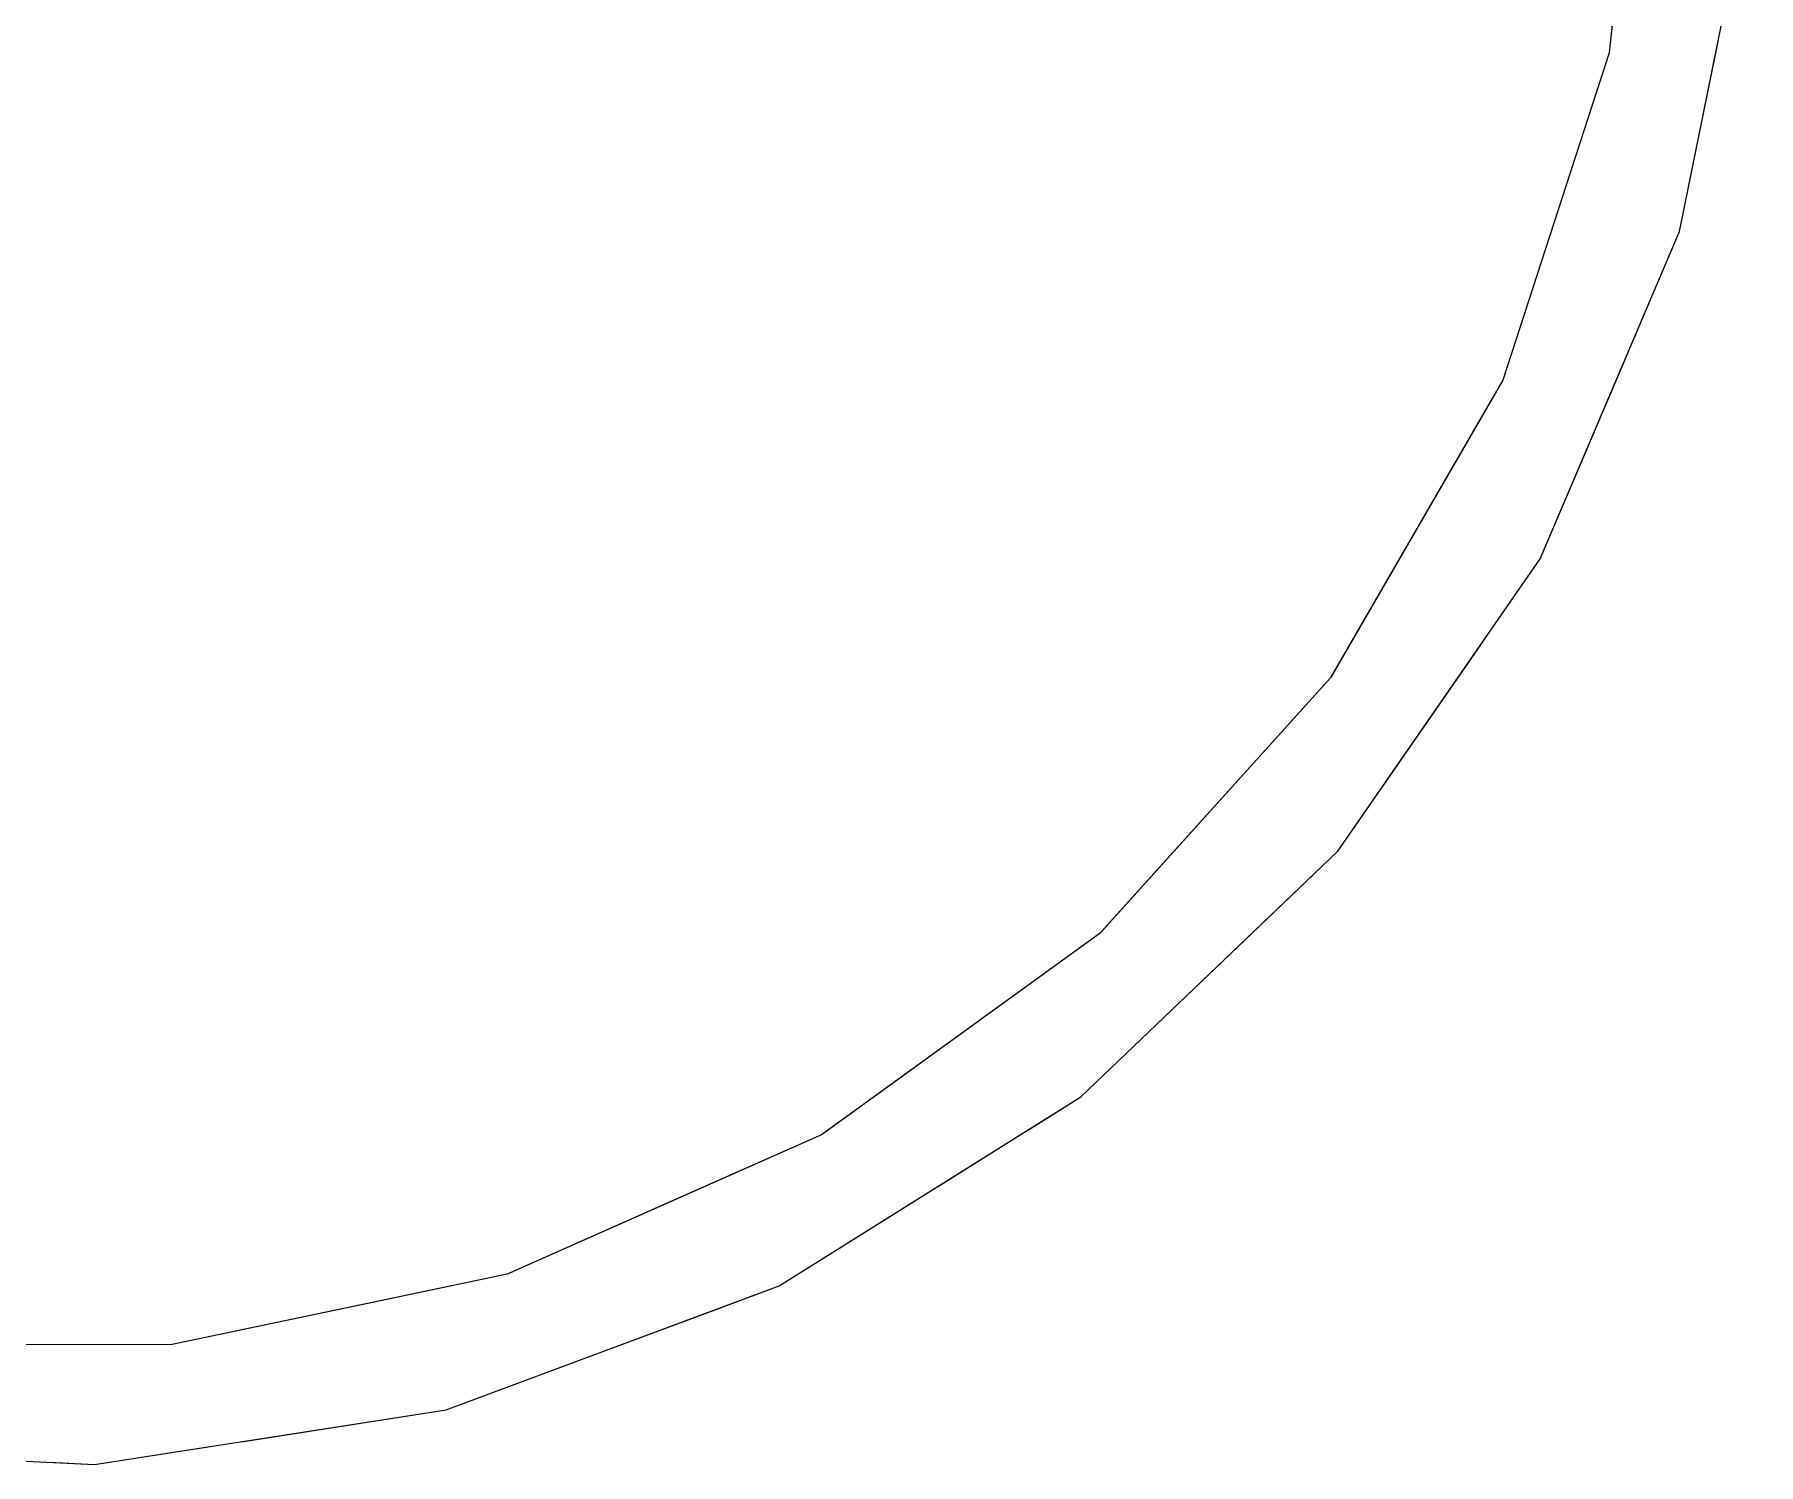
# Model space of a CAD drawing. Header units: millimetres. Extents: x 35540 to 832230, y -10956 to 416550.
# Drawn here: x 87615.9 to 87920.3, y 28314.9 to 28567.4 of the extents above; entities that cross this region are included whole.
import ezdxf

# ---------------------------------------------------------------- set-up
doc = ezdxf.new("R2010")
doc.units = ezdxf.units.MM
doc.layers.add('Q-CASE', color=31, linetype='Continuous', lineweight=5)

# ---------------------------------------------------------------- blocks, each defined once
blk = doc.blocks.new('DLN_Cat Ladder - 750x750x4500 _WDD_-9656512-G_F U_F_A_')
at = {"layer": 'Q-CASE'}
for p, q in [((334.7, -802), (328.35, -862.29)), ((334.7, -802), (328.35, -862.29)), ((334.7, -802), (328.35, -862.29)), ((334.7, -802), (328.35, -862.29)), ((334.7, -802), (328.35, -862.29)), ((334.7, -802), (328.35, -862.29)), ((334.7, -802), (328.35, -862.29)), ((334.7, -802), (328.35, -862.29)), ((334.7, -802), (328.35, -862.29)), ((343.87, -878.55), (347.61, -860.07)), ((343.87, -878.55), (347.61, -860.07)), ((343.87, -878.55), (347.61, -860.07)), ((343.87, -878.55), (347.61, -860.07)), ((343.87, -878.55), (347.61, -860.07)), ((343.87, -878.55), (347.61, -860.07)), ((343.87, -878.55), (347.61, -860.07)), ((343.87, -878.55), (347.61, -860.07)), ((343.87, -878.55), (347.61, -860.07)), ((328.34, -862.39), (309.61, -919.95)), ((328.34, -862.39), (309.61, -919.95)), ((328.34, -862.39), (309.61, -919.95)), ((328.34, -862.39), (309.61, -919.95)), ((328.34, -862.39), (309.61, -919.95)), ((328.34, -862.39), (309.61, -919.95)), ((328.34, -862.39), (309.61, -919.95)), ((328.34, -862.39), (309.61, -919.95)), ((328.34, -862.39), (309.61, -919.95)), ((332.79, -912.64), (335.36, -906.6)), ((332.79, -912.64), (335.36, -906.6)), ((332.79, -912.64), (335.36, -906.6)), ((332.79, -912.64), (335.36, -906.6)), ((332.79, -912.64), (335.36, -906.6)), ((332.79, -912.64), (335.36, -906.6)), ((332.79, -912.64), (335.36, -906.6)), ((332.79, -912.64), (335.36, -906.6)), ((332.79, -912.64), (335.36, -906.6)), ((327.61, -924.81), (331.61, -915.4)), ((327.61, -924.81), (331.61, -915.4)), ((327.61, -924.81), (331.61, -915.4)), ((327.61, -924.81), (331.61, -915.4)), ((327.61, -924.81), (331.61, -915.4)), ((327.61, -924.81), (331.61, -915.4)), ((327.61, -924.81), (331.61, -915.4)), ((327.61, -924.81), (331.61, -915.4)), ((327.61, -924.81), (331.61, -915.4)), ((309.55, -920.13), (306.84, -924.81)), ((309.55, -920.13), (306.84, -924.81)), ((309.55, -920.13), (306.84, -924.81)), ((309.55, -920.13), (306.84, -924.81)), ((309.55, -920.13), (306.84, -924.81)), ((309.55, -920.13), (306.84, -924.81)), ((309.55, -920.13), (306.84, -924.81)), ((309.55, -920.13), (306.84, -924.81)), ((309.55, -920.13), (306.84, -924.81)), ((306.84, -924.81), (279.28, -972.46)), ((306.84, -924.81), (279.28, -972.46)), ((306.84, -924.81), (279.28, -972.46)), ((306.84, -924.81), (279.28, -972.46)), ((306.84, -924.81), (279.28, -972.46)), ((306.84, -924.81), (279.28, -972.46)), ((306.84, -924.81), (279.28, -972.46)), ((306.84, -924.81), (279.28, -972.46)), ((306.84, -924.81), (279.28, -972.46)), ((322.67, -936.4), (326.72, -926.89)), ((322.67, -936.4), (326.72, -926.89)), ((322.67, -936.4), (326.72, -926.89)), ((322.67, -936.4), (326.72, -926.89)), ((322.67, -936.4), (326.72, -926.89)), ((322.67, -936.4), (326.72, -926.89)), ((322.67, -936.4), (326.72, -926.89)), ((322.67, -936.4), (326.72, -926.89)), ((322.67, -936.4), (326.72, -926.89)), ((295.19, -981.99), (305.67, -966.86)), ((295.19, -981.99), (305.67, -966.86)), ((295.19, -981.99), (305.67, -966.86)), ((295.19, -981.99), (305.67, -966.86)), ((295.19, -981.99), (305.67, -966.86)), ((295.19, -981.99), (305.67, -966.86)), ((295.19, -981.99), (305.67, -966.86)), ((295.19, -981.99), (305.67, -966.86)), ((295.19, -981.99), (305.67, -966.86)), ((279.14, -972.7), (238.69, -1017.51)), ((279.14, -972.7), (238.69, -1017.51)), ((279.14, -972.7), (238.69, -1017.51)), ((279.14, -972.7), (238.69, -1017.51)), ((279.14, -972.7), (238.69, -1017.51)), ((279.14, -972.7), (238.69, -1017.51)), ((279.14, -972.7), (238.69, -1017.51)), ((279.14, -972.7), (238.69, -1017.51)), ((279.14, -972.7), (238.69, -1017.51)), ((248.36, -1033.96), (269.28, -1013.97)), ((248.36, -1033.96), (269.28, -1013.97)), ((248.36, -1033.96), (269.28, -1013.97)), ((248.36, -1033.96), (269.28, -1013.97)), ((248.36, -1033.96), (269.28, -1013.97)), ((248.36, -1033.96), (269.28, -1013.97)), ((248.36, -1033.96), (269.28, -1013.97)), ((248.36, -1033.96), (269.28, -1013.97)), ((248.36, -1033.96), (269.28, -1013.97)), ((238.45, -1017.78), (189.47, -1053.25)), ((238.45, -1017.78), (189.47, -1053.25)), ((238.45, -1017.78), (189.47, -1053.25)), ((238.45, -1017.78), (189.47, -1053.25)), ((238.45, -1017.78), (189.47, -1053.25)), ((238.45, -1017.78), (189.47, -1053.25)), ((238.45, -1017.78), (189.47, -1053.25)), ((238.45, -1017.78), (189.47, -1053.25)), ((238.45, -1017.78), (189.47, -1053.25)), ((187.28, -1054.28), (164.28, -1064.46)), ((187.28, -1054.28), (164.28, -1064.46)), ((187.28, -1054.28), (164.28, -1064.46)), ((187.28, -1054.28), (164.28, -1064.46)), ((187.28, -1054.28), (164.28, -1064.46)), ((187.28, -1054.28), (164.28, -1064.46)), ((187.28, -1054.28), (164.28, -1064.46)), ((187.28, -1054.28), (164.28, -1064.46)), ((187.28, -1054.28), (164.28, -1064.46)), ((189.27, -1053.39), (187.28, -1054.28)), ((189.27, -1053.39), (187.28, -1054.28)), ((189.27, -1053.39), (187.28, -1054.28)), ((189.27, -1053.39), (187.28, -1054.28)), ((189.27, -1053.39), (187.28, -1054.28)), ((189.27, -1053.39), (187.28, -1054.28)), ((189.27, -1053.39), (187.28, -1054.28)), ((189.27, -1053.39), (187.28, -1054.28)), ((189.27, -1053.39), (187.28, -1054.28)), ((209.73, -1062.54), (221.97, -1054.87)), ((209.73, -1062.54), (221.97, -1054.87)), ((209.73, -1062.54), (221.97, -1054.87)), ((209.73, -1062.54), (221.97, -1054.87)), ((209.73, -1062.54), (221.97, -1054.87)), ((209.73, -1062.54), (221.97, -1054.87)), ((209.73, -1062.54), (221.97, -1054.87)), ((209.73, -1062.54), (221.97, -1054.87)), ((209.73, -1062.54), (221.97, -1054.87)), ((164.28, -1064.46), (133.75, -1077.99)), ((164.28, -1064.46), (133.75, -1077.99)), ((164.28, -1064.46), (133.75, -1077.99)), ((164.28, -1064.46), (133.75, -1077.99)), ((164.28, -1064.46), (133.75, -1077.99)), ((164.28, -1064.46), (133.75, -1077.99)), ((164.28, -1064.46), (133.75, -1077.99)), ((164.28, -1064.46), (133.75, -1077.99)), ((164.28, -1064.46), (133.75, -1077.99)), ((133.75, -1077.99), (106.64, -1083.69)), ((133.75, -1077.99), (106.64, -1083.69)), ((133.75, -1077.99), (106.64, -1083.69)), ((133.75, -1077.99), (106.64, -1083.69)), ((133.75, -1077.99), (106.64, -1083.69)), ((133.75, -1077.99), (106.64, -1083.69)), ((133.75, -1077.99), (106.64, -1083.69)), ((133.75, -1077.99), (106.64, -1083.69)), ((133.75, -1077.99), (106.64, -1083.69)), ((106.64, -1083.69), (74.33, -1090.48)), ((106.64, -1083.69), (74.33, -1090.48)), ((106.64, -1083.69), (74.33, -1090.48)), ((106.64, -1083.69), (74.33, -1090.48)), ((106.64, -1083.69), (74.33, -1090.48)), ((106.64, -1083.69), (74.33, -1090.48)), ((106.64, -1083.69), (74.33, -1090.48)), ((106.64, -1083.69), (74.33, -1090.48)), ((106.64, -1083.69), (74.33, -1090.48)), ((151.81, -1091.21), (169.87, -1084.48)), ((151.81, -1091.21), (169.87, -1084.48)), ((151.81, -1091.21), (169.87, -1084.48)), ((151.81, -1091.21), (169.87, -1084.48)), ((151.81, -1091.21), (169.87, -1084.48)), ((151.81, -1091.21), (169.87, -1084.48)), ((151.81, -1091.21), (169.87, -1084.48)), ((151.81, -1091.21), (169.87, -1084.48)), ((151.81, -1091.21), (169.87, -1084.48)), ((74.33, -1090.48), (46.35, -1090.41)), ((74.33, -1090.48), (46.35, -1090.41)), ((74.33, -1090.48), (46.35, -1090.41)), ((74.33, -1090.48), (46.35, -1090.41)), ((74.33, -1090.48), (46.35, -1090.41)), ((74.33, -1090.48), (46.35, -1090.41)), ((74.33, -1090.48), (46.35, -1090.41)), ((74.33, -1090.48), (46.35, -1090.41)), ((74.33, -1090.48), (46.35, -1090.41)), ((86.86, -1107.55), (111.7, -1103.7)), ((86.86, -1107.55), (111.7, -1103.7)), ((86.86, -1107.55), (111.7, -1103.7)), ((86.86, -1107.55), (111.7, -1103.7)), ((86.86, -1107.55), (111.7, -1103.7)), ((86.86, -1107.55), (111.7, -1103.7)), ((86.86, -1107.55), (111.7, -1103.7)), ((86.86, -1107.55), (111.7, -1103.7)), ((86.86, -1107.55), (111.7, -1103.7))]:
    blk.add_line(p, q, dxfattribs=at)
at = {"layer": 'Q-CASE', "flags": 128}
for points in [[(-265.3, -802), (-258.94, -864.47), (-240.12, -924.37), (-209.62, -979.26), (-168.68, -1026.87), (-118.99, -1065.26), (-62.59, -1092.84), (-1.78, -1108.5), (60.94, -1111.57), (122.99, -1101.95), (181.82, -1080.02), (235.04, -1046.69), (280.44, -1003.31), (316.17, -951.68), (340.76, -893.91), (353.21, -832.36), (354.7, -802)], [(334.7, -802), (328.34, -862.39), (309.55, -920.13), (279.14, -972.7), (238.45, -1017.78), (189.27, -1053.39), (133.75, -1077.99), (74.33, -1090.48), (13.6, -1090.33), (-45.76, -1077.53), (-101.15, -1052.65), (-150.15, -1016.78), (-190.61, -971.5), (-220.75, -918.78), (-239.25, -860.94), (-245.3, -802)], [(335.36, -906.6), (340.76, -893.91), (343.87, -878.55)], [(335.36, -906.6), (340.76, -893.91), (343.87, -878.55)], [(335.36, -906.6), (340.76, -893.91), (343.87, -878.55)], [(335.36, -906.6), (340.76, -893.91), (343.87, -878.55)], [(335.36, -906.6), (340.76, -893.91), (343.87, -878.55)], [(335.36, -906.6), (340.76, -893.91), (343.87, -878.55)], [(335.36, -906.6), (340.76, -893.91), (343.87, -878.55)], [(335.36, -906.6), (340.76, -893.91), (343.87, -878.55)], [(335.36, -906.6), (340.76, -893.91), (343.87, -878.55)], [(308.86, -962.24), (316.17, -951.68), (322.67, -936.4)], [(308.86, -962.24), (316.17, -951.68), (322.67, -936.4)], [(308.86, -962.24), (316.17, -951.68), (322.67, -936.4)], [(308.86, -962.24), (316.17, -951.68), (322.67, -936.4)], [(308.86, -962.24), (316.17, -951.68), (322.67, -936.4)], [(308.86, -962.24), (316.17, -951.68), (322.67, -936.4)], [(308.86, -962.24), (316.17, -951.68), (322.67, -936.4)], [(308.86, -962.24), (316.17, -951.68), (322.67, -936.4)], [(308.86, -962.24), (316.17, -951.68), (322.67, -936.4)], [(269.28, -1013.97), (280.44, -1003.31), (295.19, -981.99)], [(269.28, -1013.97), (280.44, -1003.31), (295.19, -981.99)], [(269.28, -1013.97), (280.44, -1003.31), (295.19, -981.99)], [(269.28, -1013.97), (280.44, -1003.31), (295.19, -981.99)], [(269.28, -1013.97), (280.44, -1003.31), (295.19, -981.99)], [(269.28, -1013.97), (280.44, -1003.31), (295.19, -981.99)], [(269.28, -1013.97), (280.44, -1003.31), (295.19, -981.99)], [(269.28, -1013.97), (280.44, -1003.31), (295.19, -981.99)], [(269.28, -1013.97), (280.44, -1003.31), (295.19, -981.99)], [(225.8, -1052.48), (235.04, -1046.69), (248.36, -1033.96)], [(225.8, -1052.48), (235.04, -1046.69), (248.36, -1033.96)], [(225.8, -1052.48), (235.04, -1046.69), (248.36, -1033.96)], [(225.8, -1052.48), (235.04, -1046.69), (248.36, -1033.96)], [(225.8, -1052.48), (235.04, -1046.69), (248.36, -1033.96)], [(225.8, -1052.48), (235.04, -1046.69), (248.36, -1033.96)], [(225.8, -1052.48), (235.04, -1046.69), (248.36, -1033.96)], [(225.8, -1052.48), (235.04, -1046.69), (248.36, -1033.96)], [(225.8, -1052.48), (235.04, -1046.69), (248.36, -1033.96)], [(169.87, -1084.48), (181.82, -1080.02), (206.5, -1064.57)], [(169.87, -1084.48), (181.82, -1080.02), (206.5, -1064.57)], [(169.87, -1084.48), (181.82, -1080.02), (206.5, -1064.57)], [(169.87, -1084.48), (181.82, -1080.02), (206.5, -1064.57)], [(169.87, -1084.48), (181.82, -1080.02), (206.5, -1064.57)], [(169.87, -1084.48), (181.82, -1080.02), (206.5, -1064.57)], [(169.87, -1084.48), (181.82, -1080.02), (206.5, -1064.57)], [(169.87, -1084.48), (181.82, -1080.02), (206.5, -1064.57)], [(169.87, -1084.48), (181.82, -1080.02), (206.5, -1064.57)], [(111.7, -1103.7), (122.99, -1101.95), (151.81, -1091.21)], [(111.7, -1103.7), (122.99, -1101.95), (151.81, -1091.21)], [(111.7, -1103.7), (122.99, -1101.95), (151.81, -1091.21)], [(111.7, -1103.7), (122.99, -1101.95), (151.81, -1091.21)], [(111.7, -1103.7), (122.99, -1101.95), (151.81, -1091.21)], [(111.7, -1103.7), (122.99, -1101.95), (151.81, -1091.21)], [(111.7, -1103.7), (122.99, -1101.95), (151.81, -1091.21)], [(111.7, -1103.7), (122.99, -1101.95), (151.81, -1091.21)], [(111.7, -1103.7), (122.99, -1101.95), (151.81, -1091.21)], [(52.98, -1111.18), (60.94, -1111.57), (81.68, -1108.36)], [(52.98, -1111.18), (60.94, -1111.57), (81.68, -1108.36)], [(52.98, -1111.18), (60.94, -1111.57), (81.68, -1108.36)], [(52.98, -1111.18), (60.94, -1111.57), (81.68, -1108.36)], [(52.98, -1111.18), (60.94, -1111.57), (81.68, -1108.36)], [(52.98, -1111.18), (60.94, -1111.57), (81.68, -1108.36)], [(52.98, -1111.18), (60.94, -1111.57), (81.68, -1108.36)], [(52.98, -1111.18), (60.94, -1111.57), (81.68, -1108.36)], [(52.98, -1111.18), (60.94, -1111.57), (81.68, -1108.36)]]:
    blk.add_lwpolyline(points, dxfattribs=at)

msp = doc.modelspace()

# ---------------------------------------------------------------- block references
at = {"layer": 'Q-CASE'}
msp.add_blockref('DLN_Cat Ladder - 750x750x4500 _WDD_-9656512-G_F U_F_A_', (87565.59, 29426.49), dxfattribs=at)

doc.saveas('drawing.dxf')
